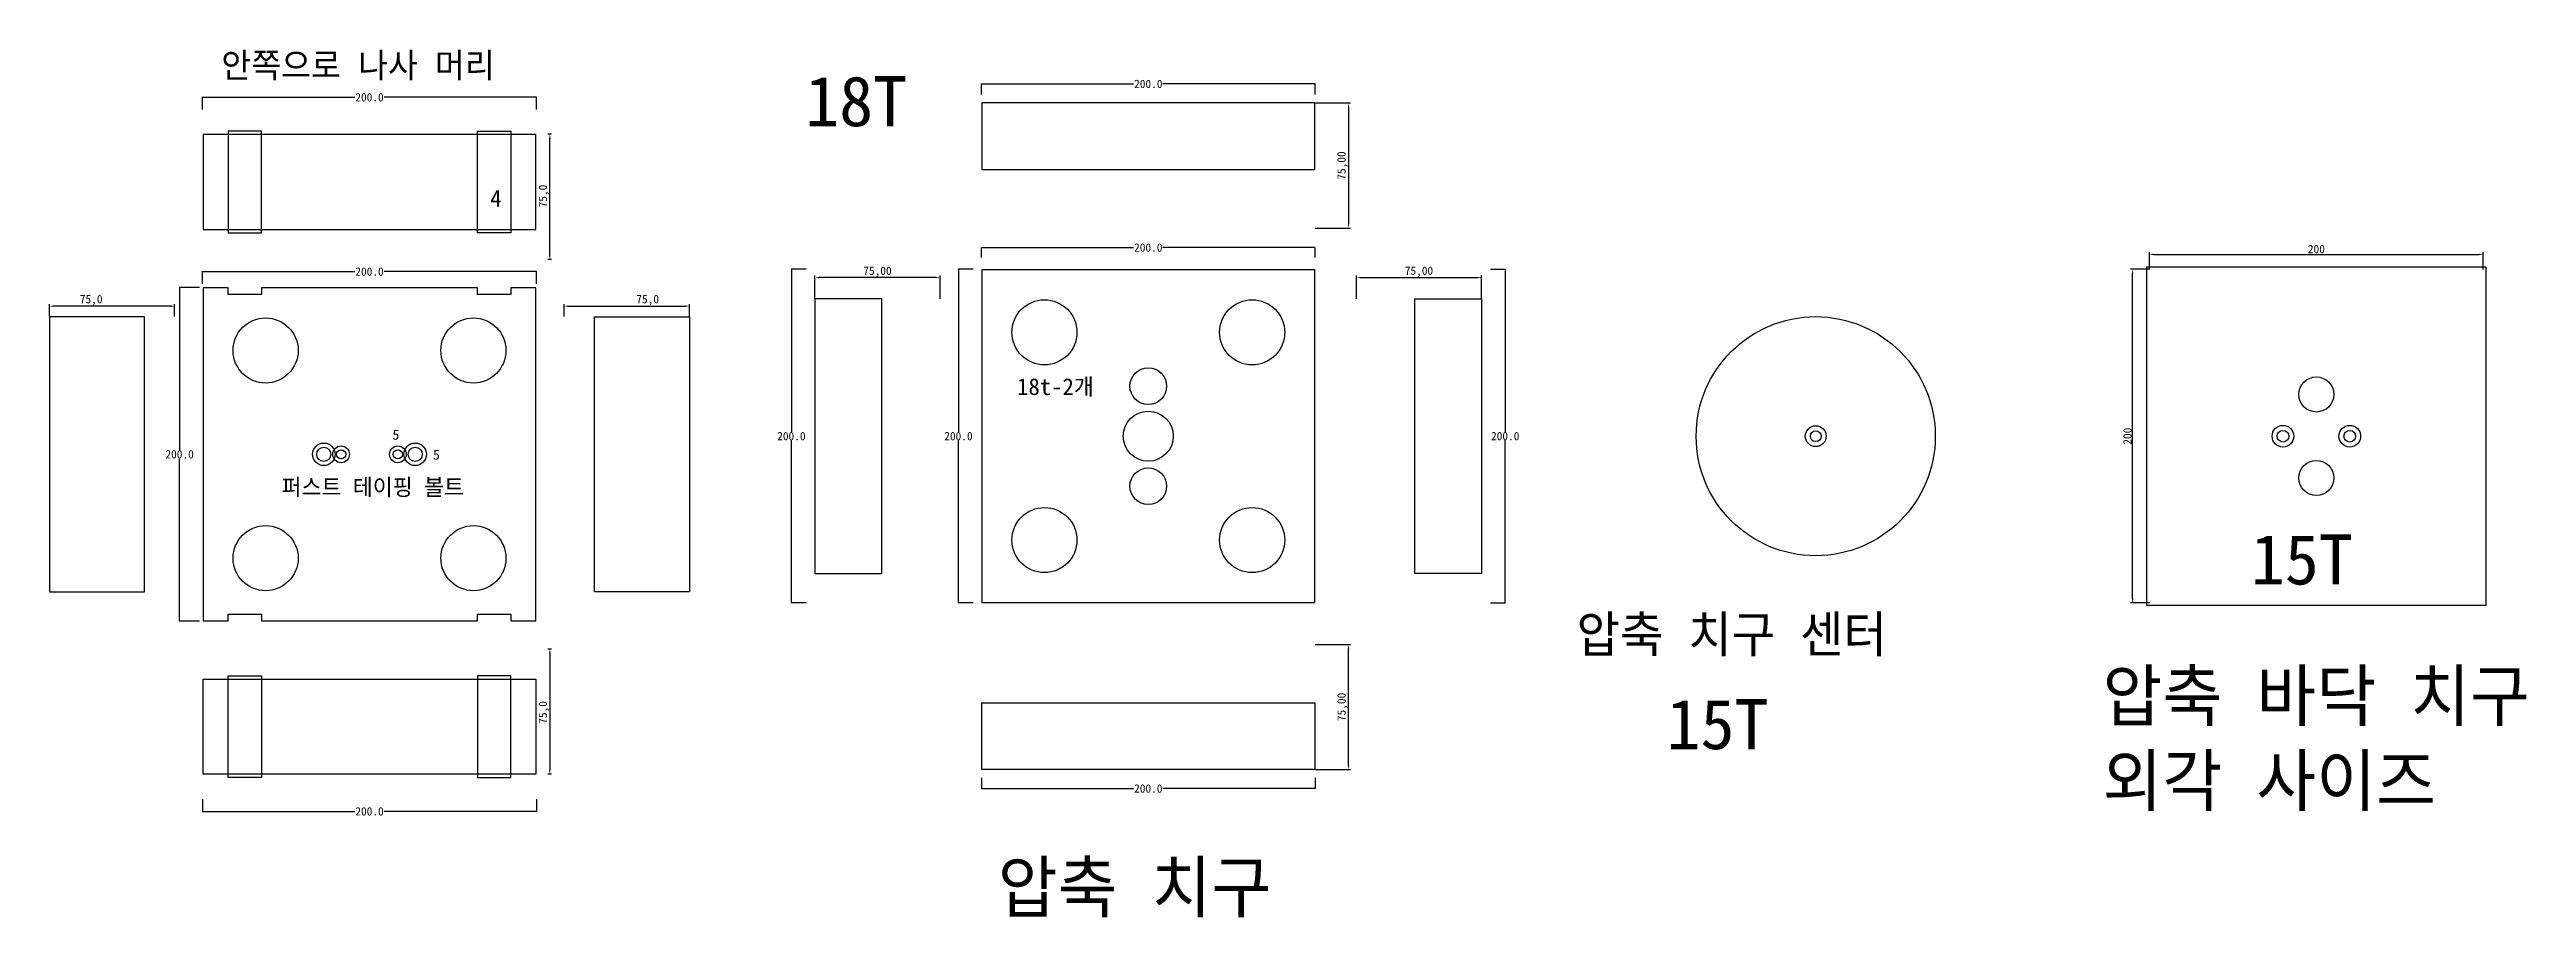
# Model space of a CAD drawing. Header units: millimetres. Extents: x 324 to 1808, y 295 to 815.
import ezdxf

# ---------------------------------------------------------------- set-up
doc = ezdxf.new("R2010")
doc.units = ezdxf.units.MM
for name, color, linetype in [('TEXT', 7, 'Continuous'), ('볼트 구멍', 7, 'Continuous'), ('치구', 7, 'Continuous'), ('치수', 7, 'Continuous')]:
    doc.layers.add(name, color=color, linetype=linetype)
doc.dimstyles.new('ISO-25', dxfattribs={"dimtxt": 2.5, "dimasz": 2.5, "dimexe": 1.25, "dimexo": 0.625, "dimtad": 1, "dimtxsty": 'Standard', "dimcen": 2.5, "dimadec": 0, "dimazin": 0, "dimtfac": 1, "dimtmove": 0, "dimatfit": 3, "dimfxl": 0, "dimarcsym": 0})
doc.dimstyles.get("Standard").update_dxf_attribs({"dimtxt": 7, "dimasz": 0.18, "dimexe": 0.18, "dimexo": 0.0625, "dimgap": 0.09, "dimtad": 0, "dimtih": 1, "dimtoh": 1, "dimdec": 1, "dimzin": 0, "dimdsep": 46, "dimtxsty": 'Standard', "dimcen": 0.09, "dimadec": 0, "dimazin": 0, "dimtfac": 1, "dimtdec": 1, "dimtofl": 0, "dimtmove": 0, "dimatfit": 3, "dimfxl": 0, "dimtolj": 1, "dimtzin": 0, "dimarcsym": 0})

# ---------------------------------------------------------------- blocks, each defined once
blk = doc.blocks.new('*D14')
at = {"layer": 'Defpoints', "color": 0}
for p in [(1182, 678.3), (1107, 665), (1182, 665)]:
    blk.add_point(p, dxfattribs=at)
at = {"layer": '치수', "color": 0, "lineweight": -2}
for p, q in [((1107, 665.6), (1107, 679.5)), ((1109.5, 678.3), (1179.5, 678.3)), ((1182, 665.6), (1182, 679.5))]:
    blk.add_line(p, q, dxfattribs=at)
at = {"layer": '치수', "color": 0}
for points in [[(1109.5, 678.7), (1109.5, 677.9), (1107, 678.3)], [(1179.5, 678.7), (1179.5, 677.9), (1182, 678.3)]]:
    blk.add_solid(points, dxfattribs=at)
at = {"layer": '치수', "color": 0, "insert": (1144.5, 681.8), "char_height": 5, "attachment_point": 5}
blk.add_mtext('75,00', dxfattribs=at)
blk = doc.blocks.new('*D15')
at = {"layer": 'Defpoints', "color": 0}
for p in [(877.4, 683.3), (868.5, 483.3), (877.4, 483.3)]:
    blk.add_point(p, dxfattribs=at)
at = {"layer": '치수', "color": 0, "lineweight": -2}
for p, q in [((877.3, 683.3), (868.3, 683.3)), ((868.5, 683.1), (868.5, 585.9)), ((868.5, 483.5), (868.5, 580.7)), ((877.3, 483.3), (868.3, 483.3))]:
    blk.add_line(p, q, dxfattribs=at)
at = {"layer": '치수', "color": 0}
for points in [[(868.5, 683.1), (868.5, 683.1), (868.5, 683.3)], [(868.5, 483.5), (868.5, 483.5), (868.5, 483.3)]]:
    blk.add_solid(points, dxfattribs=at)
at = {"layer": '치수', "color": 0, "insert": (868.5, 583.3), "char_height": 5, "attachment_point": 5}
blk.add_mtext('\\A1;200.0', dxfattribs=at)
blk = doc.blocks.new('*D16')
at = {"layer": 'Defpoints', "color": 0}
for p in [(777.3, 683.3), (768.4, 483.3), (777.3, 483.3)]:
    blk.add_point(p, dxfattribs=at)
at = {"layer": '치수', "color": 0, "lineweight": -2}
for p, q in [((777.2, 683.3), (768.2, 683.3)), ((768.4, 683.1), (768.4, 585.9)), ((768.4, 483.5), (768.4, 580.7)), ((777.2, 483.3), (768.2, 483.3))]:
    blk.add_line(p, q, dxfattribs=at)
at = {"layer": '치수', "color": 0}
for points in [[(768.3, 683.1), (768.4, 683.1), (768.4, 683.3)], [(768.3, 483.5), (768.4, 483.5), (768.4, 483.3)]]:
    blk.add_solid(points, dxfattribs=at)
at = {"layer": '치수', "color": 0, "insert": (768.4, 583.3), "char_height": 5, "attachment_point": 5}
blk.add_mtext('\\A1;200.0', dxfattribs=at)
blk = doc.blocks.new('*D17')
at = {"layer": 'Defpoints', "color": 0}
for p in [(882.3, 378.5), (1082.3, 378.5), (1082.3, 372.1)]:
    blk.add_point(p, dxfattribs=at)
at = {"layer": '치수', "color": 0, "lineweight": -2}
for p, q in [((882.3, 378.5), (882.3, 371.9)), ((882.5, 372.1), (973.5, 372.1)), ((1082.1, 372.1), (991.1, 372.1)), ((1082.3, 378.5), (1082.3, 371.9))]:
    blk.add_line(p, q, dxfattribs=at)
at = {"layer": '치수', "color": 0}
for points in [[(882.5, 372.1), (882.5, 372.1), (882.3, 372.1)], [(1082.1, 372.1), (1082.1, 372.1), (1082.3, 372.1)]]:
    blk.add_solid(points, dxfattribs=at)
at = {"layer": '치수', "color": 0, "insert": (982.3, 372.1), "char_height": 5, "attachment_point": 5}
blk.add_mtext('\\A1;200.0', dxfattribs=at)
blk = doc.blocks.new('*D18')
at = {"layer": 'Defpoints', "color": 0}
for p in [(1081.8, 458.5), (1102.3, 458.5), (1081.9, 383.5)]:
    blk.add_point(p, dxfattribs=at)
at = {"layer": '치수', "color": 0, "lineweight": -2}
for p, q in [((1082.4, 458.5), (1103.5, 458.5)), ((1102.3, 386), (1102.3, 456)), ((1082.6, 383.5), (1103.5, 383.5))]:
    blk.add_line(p, q, dxfattribs=at)
at = {"layer": '치수', "color": 0}
for points in [[(1101.9, 456), (1102.7, 456), (1102.3, 458.5)], [(1101.9, 386), (1102.7, 386), (1102.3, 383.5)]]:
    blk.add_solid(points, dxfattribs=at)
at = {"layer": '치수', "color": 0, "insert": (1098.7, 421), "char_height": 5, "attachment_point": 5, "rotation": 90}
blk.add_mtext('75,00', dxfattribs=at)
blk = doc.blocks.new('*D19')
at = {"layer": 'Defpoints', "color": 0}
for p in [(882.3, 788), (1082.3, 794.4), (1082.3, 788)]:
    blk.add_point(p, dxfattribs=at)
at = {"layer": '치수', "color": 0, "lineweight": -2}
for p, q in [((882.3, 788.1), (882.3, 794.6)), ((882.5, 794.4), (973.5, 794.4)), ((1082.1, 794.4), (991.1, 794.4)), ((1082.3, 788.1), (1082.3, 794.6))]:
    blk.add_line(p, q, dxfattribs=at)
at = {"layer": '치수', "color": 0}
for points in [[(882.5, 794.5), (882.5, 794.4), (882.3, 794.4)], [(1082.1, 794.5), (1082.1, 794.4), (1082.3, 794.4)]]:
    blk.add_solid(points, dxfattribs=at)
at = {"layer": '치수', "color": 0, "insert": (982.3, 794.4), "char_height": 5, "attachment_point": 5}
blk.add_mtext('\\A1;200.0', dxfattribs=at)
blk = doc.blocks.new('*D20')
at = {"layer": 'Defpoints', "color": 0}
for p in [(882.3, 690.4), (1082.3, 696.3), (1082.3, 690.4)]:
    blk.add_point(p, dxfattribs=at)
at = {"layer": '치수', "color": 0, "lineweight": -2}
for p, q in [((882.3, 690.4), (882.3, 696.4)), ((882.5, 696.3), (973.5, 696.3)), ((1082.1, 696.3), (991.1, 696.3)), ((1082.3, 690.4), (1082.3, 696.4))]:
    blk.add_line(p, q, dxfattribs=at)
at = {"layer": '치수', "color": 0}
for points in [[(882.5, 696.3), (882.5, 696.2), (882.3, 696.3)], [(1082.1, 696.3), (1082.1, 696.2), (1082.3, 696.3)]]:
    blk.add_solid(points, dxfattribs=at)
at = {"layer": '치수', "color": 0, "insert": (982.3, 696.3), "char_height": 5, "attachment_point": 5}
blk.add_mtext('\\A1;200.0', dxfattribs=at)
blk = doc.blocks.new('*D21')
at = {"layer": 'Defpoints', "color": 0}
for p in [(782.5, 678.3), (782.5, 665), (857.5, 665)]:
    blk.add_point(p, dxfattribs=at)
at = {"layer": '치수', "color": 0, "lineweight": -2}
for p, q in [((782.5, 665.6), (782.5, 679.5)), ((855, 678.3), (785, 678.3)), ((857.5, 665.6), (857.5, 679.5))]:
    blk.add_line(p, q, dxfattribs=at)
at = {"layer": '치수', "color": 0}
for points in [[(785, 678.7), (785, 677.9), (782.5, 678.3)], [(855, 678.7), (855, 677.9), (857.5, 678.3)]]:
    blk.add_solid(points, dxfattribs=at)
at = {"layer": '치수', "color": 0, "insert": (820, 681.8), "char_height": 5, "attachment_point": 5}
blk.add_mtext('75,00', dxfattribs=at)
blk = doc.blocks.new('*D22')
at = {"layer": 'Defpoints', "color": 0}
for p in [(1081.9, 783), (1081.8, 708), (1102.3, 708)]:
    blk.add_point(p, dxfattribs=at)
at = {"layer": '치수', "color": 0, "lineweight": -2}
for p, q in [((1082.6, 783), (1103.5, 783)), ((1102.3, 780.5), (1102.3, 710.5)), ((1082.4, 708), (1103.5, 708))]:
    blk.add_line(p, q, dxfattribs=at)
at = {"layer": '치수', "color": 0}
for points in [[(1101.9, 780.5), (1102.7, 780.5), (1102.3, 783)], [(1101.9, 710.5), (1102.7, 710.5), (1102.3, 708)]]:
    blk.add_solid(points, dxfattribs=at)
at = {"layer": '치수', "color": 0, "insert": (1098.7, 745.5), "char_height": 5, "attachment_point": 5, "rotation": 90}
blk.add_mtext('75,00', dxfattribs=at)
blk = doc.blocks.new('*D23')
at = {"layer": 'Defpoints', "color": 0}
for p in [(1572.2, 683.3), (1583, 683.3), (1583, 483.3)]:
    blk.add_point(p, dxfattribs=at)
at = {"layer": '치수', "color": 0, "lineweight": -2}
for p, q in [((1582.4, 683.3), (1571, 683.3)), ((1572.2, 485.8), (1572.2, 680.8)), ((1582.4, 483.3), (1571, 483.3))]:
    blk.add_line(p, q, dxfattribs=at)
at = {"layer": '치수', "color": 0}
for points in [[(1571.8, 680.8), (1572.6, 680.8), (1572.2, 683.3)], [(1571.8, 485.8), (1572.6, 485.8), (1572.2, 483.3)]]:
    blk.add_solid(points, dxfattribs=at)
at = {"layer": '치수', "color": 0, "insert": (1569.1, 583.3), "char_height": 5, "attachment_point": 5, "rotation": 90}
blk.add_mtext('200', dxfattribs=at)
blk = doc.blocks.new('*D24')
at = {"layer": 'Defpoints', "color": 0}
for p in [(1187.3, 683.3), (1187.3, 483.3), (1196.2, 483.3)]:
    blk.add_point(p, dxfattribs=at)
at = {"layer": '치수', "color": 0, "lineweight": -2}
for p, q in [((1187.4, 683.3), (1196.4, 683.3)), ((1196.2, 683.1), (1196.2, 585.9)), ((1196.2, 483.5), (1196.2, 580.7)), ((1187.4, 483.3), (1196.4, 483.3))]:
    blk.add_line(p, q, dxfattribs=at)
at = {"layer": '치수', "color": 0}
for points in [[(1196.2, 683.1), (1196.3, 683.1), (1196.2, 683.3)], [(1196.2, 483.5), (1196.3, 483.5), (1196.2, 483.3)]]:
    blk.add_solid(points, dxfattribs=at)
at = {"layer": '치수', "color": 0, "insert": (1196.2, 583.3), "char_height": 5, "attachment_point": 5}
blk.add_mtext('\\A1;200.0', dxfattribs=at)
blk = doc.blocks.new('*D25')
at = {"layer": 'Defpoints', "color": 0}
for p in [(1782.3, 692.2), (1582.3, 682.6), (1782.3, 682.6)]:
    blk.add_point(p, dxfattribs=at)
at = {"layer": '치수', "color": 0, "lineweight": -2}
for p, q in [((1582.3, 683.2), (1582.3, 693.5)), ((1584.8, 692.2), (1779.8, 692.2)), ((1782.3, 683.2), (1782.3, 693.5))]:
    blk.add_line(p, q, dxfattribs=at)
at = {"layer": '치수', "color": 0}
for points in [[(1584.8, 692.7), (1584.8, 691.8), (1582.3, 692.2)], [(1779.8, 692.7), (1779.8, 691.8), (1782.3, 692.2)]]:
    blk.add_solid(points, dxfattribs=at)
at = {"layer": '치수', "color": 0, "insert": (1682.3, 695.4), "char_height": 5, "attachment_point": 5}
blk.add_mtext('200', dxfattribs=at)
blk = doc.blocks.new('*D35')
at = {"layer": 'Defpoints', "color": 0}
for p in [(413.9, 672.4), (401.8, 472.4), (413.9, 472.4)]:
    blk.add_point(p, dxfattribs=at)
at = {"layer": '치수', "color": 0, "lineweight": -2}
for p, q in [((413.8, 672.4), (401.6, 672.4)), ((401.8, 672.2), (401.8, 575)), ((401.8, 472.6), (401.8, 569.8)), ((413.8, 472.4), (401.6, 472.4))]:
    blk.add_line(p, q, dxfattribs=at)
at = {"layer": '치수', "color": 0}
for points in [[(401.8, 672.2), (401.8, 672.2), (401.8, 672.4)], [(401.8, 472.6), (401.8, 472.6), (401.8, 472.4)]]:
    blk.add_solid(points, dxfattribs=at)
at = {"layer": '치수', "color": 0, "insert": (401.8, 572.4), "char_height": 5, "attachment_point": 5}
blk.add_mtext('\\A1;200.0', dxfattribs=at)
blk = doc.blocks.new('*D36')
at = {"layer": 'Defpoints', "color": 0}
for p in [(415.6, 365.8), (615.6, 365.8), (615.6, 358.4)]:
    blk.add_point(p, dxfattribs=at)
at = {"layer": '치수', "color": 0, "lineweight": -2}
for p, q in [((415.6, 365.7), (415.6, 358.2)), ((415.8, 358.4), (506.8, 358.4)), ((615.4, 358.4), (524.4, 358.4)), ((615.6, 365.7), (615.6, 358.2))]:
    blk.add_line(p, q, dxfattribs=at)
at = {"layer": '치수', "color": 0}
for points in [[(415.8, 358.4), (415.8, 358.4), (415.6, 358.4)], [(615.4, 358.4), (615.4, 358.4), (615.6, 358.4)]]:
    blk.add_solid(points, dxfattribs=at)
at = {"layer": '치수', "color": 0, "insert": (515.6, 358.4), "char_height": 5, "attachment_point": 5}
blk.add_mtext('\\A1;200.0', dxfattribs=at)
blk = doc.blocks.new('*D37')
at = {"layer": 'Defpoints', "color": 0}
for p in [(625.3, 455.7), (623.7, 380.7), (625.3, 380.7)]:
    blk.add_point(p, dxfattribs=at)
at = {"layer": '치수', "color": 0, "lineweight": -2}
for p, q in [((624.6, 455.7), (622.4, 455.7)), ((623.7, 453.2), (623.7, 383.2)), ((624.6, 380.7), (622.4, 380.7))]:
    blk.add_line(p, q, dxfattribs=at)
at = {"layer": '치수', "color": 0}
for points in [[(623.2, 453.2), (624.1, 453.2), (623.7, 455.7)], [(623.2, 383.2), (624.1, 383.2), (623.7, 380.7)]]:
    blk.add_solid(points, dxfattribs=at)
at = {"layer": '치수', "color": 0, "insert": (620.1, 417.7), "char_height": 5, "attachment_point": 5, "rotation": 90}
blk.add_mtext('75,0', dxfattribs=at)
blk = doc.blocks.new('*D38')
at = {"layer": 'Defpoints', "color": 0}
for p in [(415.6, 779), (615.6, 786.4), (615.6, 779)]:
    blk.add_point(p, dxfattribs=at)
at = {"layer": '치수', "color": 0, "lineweight": -2}
for p, q in [((415.6, 779.1), (415.6, 786.6)), ((415.8, 786.4), (506.8, 786.4)), ((615.4, 786.4), (524.4, 786.4)), ((615.6, 779.1), (615.6, 786.6))]:
    blk.add_line(p, q, dxfattribs=at)
at = {"layer": '치수', "color": 0}
for points in [[(415.8, 786.4), (415.8, 786.4), (415.6, 786.4)], [(615.4, 786.4), (615.4, 786.4), (615.6, 786.4)]]:
    blk.add_solid(points, dxfattribs=at)
at = {"layer": '치수', "color": 0, "insert": (515.6, 786.4), "char_height": 5, "attachment_point": 5}
blk.add_mtext('\\A1;200.0', dxfattribs=at)
blk = doc.blocks.new('*D39')
at = {"layer": 'Defpoints', "color": 0}
for p in [(415.6, 674.5), (615.6, 681.9), (615.6, 674.5)]:
    blk.add_point(p, dxfattribs=at)
at = {"layer": '치수', "color": 0, "lineweight": -2}
for p, q in [((415.6, 674.5), (415.6, 682.1)), ((415.8, 681.9), (506.8, 681.9)), ((615.4, 681.9), (524.4, 681.9)), ((615.6, 674.5), (615.6, 682.1))]:
    blk.add_line(p, q, dxfattribs=at)
at = {"layer": '치수', "color": 0}
for points in [[(415.8, 681.9), (415.8, 681.8), (415.6, 681.9)], [(615.4, 681.9), (615.4, 681.8), (615.6, 681.9)]]:
    blk.add_solid(points, dxfattribs=at)
at = {"layer": '치수', "color": 0, "insert": (515.6, 681.9), "char_height": 5, "attachment_point": 5}
blk.add_mtext('\\A1;200.0', dxfattribs=at)
blk = doc.blocks.new('*D40')
at = {"layer": 'Defpoints', "color": 0}
for p in [(323.8, 661.2), (323.8, 654.5), (398.8, 654.5)]:
    blk.add_point(p, dxfattribs=at)
at = {"layer": '치수', "color": 0, "lineweight": -2}
for p, q in [((323.8, 655.1), (323.8, 662.5)), ((396.3, 661.2), (326.3, 661.2)), ((398.8, 655.1), (398.8, 662.5))]:
    blk.add_line(p, q, dxfattribs=at)
at = {"layer": '치수', "color": 0}
for points in [[(326.3, 661.7), (326.3, 660.8), (323.8, 661.2)], [(396.3, 661.7), (396.3, 660.8), (398.8, 661.2)]]:
    blk.add_solid(points, dxfattribs=at)
at = {"layer": '치수', "color": 0, "insert": (348.8, 664.8), "char_height": 5, "attachment_point": 5}
blk.add_mtext('75,0', dxfattribs=at)
blk = doc.blocks.new('*D41')
at = {"layer": 'Defpoints', "color": 0}
for p in [(623.7, 764.2), (625.3, 764.2), (625.3, 689.2)]:
    blk.add_point(p, dxfattribs=at)
at = {"layer": '치수', "color": 0, "lineweight": -2}
for p, q in [((624.6, 764.2), (622.4, 764.2)), ((623.7, 691.7), (623.7, 761.7)), ((624.6, 689.2), (622.4, 689.2))]:
    blk.add_line(p, q, dxfattribs=at)
at = {"layer": '치수', "color": 0}
for points in [[(623.2, 761.7), (624.1, 761.7), (623.7, 764.2)], [(623.2, 691.7), (624.1, 691.7), (623.7, 689.2)]]:
    blk.add_solid(points, dxfattribs=at)
at = {"layer": '치수', "color": 0, "insert": (620.1, 727.2), "char_height": 5, "attachment_point": 5, "rotation": 90}
blk.add_mtext('75,0', dxfattribs=at)
blk = doc.blocks.new('*D42')
at = {"layer": 'Defpoints', "color": 0}
for p in [(632.3, 654.5), (707.3, 661.2), (707.3, 654.5)]:
    blk.add_point(p, dxfattribs=at)
at = {"layer": '치수', "color": 0, "lineweight": -2}
for p, q in [((632.3, 655.1), (632.3, 662.5)), ((634.8, 661.2), (704.8, 661.2)), ((707.3, 655.1), (707.3, 662.5))]:
    blk.add_line(p, q, dxfattribs=at)
at = {"layer": '치수', "color": 0}
for points in [[(634.8, 661.7), (634.8, 660.8), (632.3, 661.2)], [(704.8, 661.7), (704.8, 660.8), (707.3, 661.2)]]:
    blk.add_solid(points, dxfattribs=at)
at = {"layer": '치수', "color": 0, "insert": (682.3, 664.8), "char_height": 5, "attachment_point": 5}
blk.add_mtext('75,0', dxfattribs=at)

msp = doc.modelspace()

# ---------------------------------------------------------------- linework, layer by layer
at = {"layer": '볼트 구멍', "color": 3}
for centre, radius in [((982.296, 613.277), 11), ((1682.296, 608.277), 10.5), ((982.296, 583.277), 15), ((1382.296, 583.277), 3.25), ((1662.296, 583.277), 3.5), ((1702.296, 583.277), 3.5), ((488.19, 572.408), 4.25), ((542.99, 572.408), 4.25), ((982.296, 553.277), 11), ((1682.296, 558.277), 10.5)]:
    msp.add_circle(centre, radius, dxfattribs=at)
at = {"layer": '볼트 구멍', "color": 1}
for centre, radius in [((488.19, 572.408), 6.75), ((542.99, 572.408), 6.75), ((498.59, 572.408), 5), ((532.59, 572.408), 5)]:
    msp.add_circle(centre, radius, dxfattribs=at)
at = {"layer": '볼트 구멍', "color": 6}
for centre, radius in [((1382.296, 583.277), 6.25), ((1662.296, 583.277), 6.5), ((1702.296, 583.277), 6.5)]:
    msp.add_circle(centre, radius, dxfattribs=at)
at = {"layer": '볼트 구멍', "color": 2}
for centre in [(498.59, 572.408), (532.59, 572.408)]:
    msp.add_circle(centre, 2.75, dxfattribs=at)
at = {"layer": '치구'}
for points in [[(882.546, 743.027), (1082.046, 743.027), (1082.046, 783.027), (882.546, 783.027)], [(415.84, 707.158), (615.34, 707.158), (615.34, 764.158), (415.84, 764.158)], [(882.546, 683.027), (882.546, 483.527), (1082.046, 483.527), (1082.046, 683.027)], [(1580.796, 684.777), (1783.796, 684.777), (1783.796, 481.777), (1580.796, 481.777)], [(415.84, 472.658), (430.84, 472.658), (430.84, 476.658), (450.84, 476.658), (450.84, 472.658), (580.34, 472.658), (580.34, 476.658), (600.34, 476.658), (600.34, 472.658), (615.34, 472.658), (615.34, 672.158), (600.34, 672.158), (600.34, 668.158), (580.34, 668.158), (580.34, 672.158), (450.84, 672.158), (450.84, 668.158), (430.84, 668.158), (430.84, 672.158), (415.84, 672.158)], [(380.84, 654.758), (323.84, 654.758), (323.84, 490.058), (380.84, 490.058)], [(650.34, 654.758), (707.34, 654.758), (707.34, 490.058), (650.34, 490.058)], [(822.546, 665.627), (782.546, 665.627), (782.546, 500.927), (822.546, 500.927)], [(1142.046, 665.627), (1182.046, 665.627), (1182.046, 500.927), (1142.046, 500.927)], [(415.84, 437.658), (615.34, 437.658), (615.34, 380.658), (415.84, 380.658)], [(882.546, 423.527), (1082.046, 423.527), (1082.046, 383.527), (882.546, 383.527)]]:
    msp.add_lwpolyline(points, close=True, dxfattribs=at)
at = {"layer": '치구', "color": 1}
for points in [[(430.84, 705.158), (450.84, 705.158), (450.84, 766.155), (430.84, 766.155)], [(600.34, 705.158), (580.34, 705.158), (580.34, 766.155), (600.34, 766.155)], [(430.84, 439.658), (450.84, 439.658), (450.84, 378.66), (430.84, 378.66)], [(600.34, 439.658), (580.34, 439.658), (580.34, 378.66), (600.34, 378.66)]]:
    msp.add_lwpolyline(points, close=True, dxfattribs=at)
at = {"layer": '치구'}
for centre, radius in [((453.34, 634.658), 19.5), ((577.84, 634.658), 19.5), ((1382.296, 583.277), 71.65), ((453.34, 510.158), 19.5), ((577.84, 510.158), 19.5)]:
    msp.add_circle(centre, radius, dxfattribs=at)
at = {"layer": '치구', "color": 0}
for centre in [(920.046, 645.527), (1044.546, 645.527), (920.046, 521.027), (1044.546, 521.027)]:
    msp.add_circle(centre, 19.5, dxfattribs=at)

# ---------------------------------------------------------------- texts
at = {"layer": 'TEXT', "color": 1}
for s, height, p in [('안쪽으로 나사 머리', 15, (426.783, 798.105)), ('18T', 30, (776.642, 769.081)), ('4', 10, (587.96, 720.846)), ('18t-2개', 10, (903.679, 607.967)), ('5', 6, (529.385, 581.17)), ('5', 6, (553.662, 569.197)), ('15T', 30, (1642.99, 494.413)), ('압축 치구 센터', 21.7918, (1238.92, 453.7)), ('압축 바닥 치구', 30, (1554.172, 412.74)), ('15T', 30, (1292.827, 395.682)), ('외각 사이즈', 30, (1554.172, 361.89)), ('압축 치구', 30, (892.097, 298.053))]:
    msp.add_text(s, height=height, dxfattribs=at).set_placement(p)
at = {"layer": 'TEXT', "color": 6}
msp.add_text('퍼스트 테이핑 볼트', height=10, dxfattribs=at).set_placement((462.897, 547.803))

# ---------------------------------------------------------------- dimensions: what is measured, and where the dimension line sits
at = {"layer": '치수', "color": 4}
for base, p1, p2, dimstyle, override, picture, middle in [((615.59, 786.416), (415.59, 779.018), (615.59, 779.018), 'Standard', {"dimtxt": 5}, '*D38', (515.59, 786.416)), ((1082.296, 696.267), (882.296, 690.384), (1082.296, 690.384), 'Standard', {"dimtxt": 5}, '*D20', (982.296, 696.267)), ((1782.296, 692.25), (1582.296, 682.577), (1782.296, 682.577), 'ISO-25', {"dimtxt": 5}, '*D25', (1682.296, 695.375)), ((615.59, 681.88), (415.59, 674.483), (615.59, 674.483), 'Standard', {"dimtxt": 5}, '*D39', (515.59, 681.88)), ((782.546, 678.278), (857.546, 664.977), (782.546, 664.977), 'ISO-25', {"dimtxt": 5, "dimzin": 0}, '*D21', (820.046, 681.82)), ((615.59, 358.4), (415.59, 365.797), (615.59, 365.797), 'Standard', {"dimtxt": 5}, '*D36', (515.59, 358.4))]:
    dim = msp.add_linear_dim(base=base, p1=p1, p2=p2, dimstyle=dimstyle, override=override, dxfattribs=at)
    dim.commit()
    dim.dimension.update_dxf_attribs({"geometry": picture, "text_midpoint": middle})
for base, p1, p2, dimstyle, override, picture, middle in [((1082.296, 794.438), (882.296, 788.04), (1082.296, 788.04), 'Standard', {"dimtxt": 5}, '*D19', (982.296, 794.438)), ((707.34, 661.235), (632.34, 654.458), (707.34, 654.458), 'ISO-25', {"dimtxt": 5, "dimdec": 1, "dimzin": 0, "dimtdec": 1}, '*D42', (682.34, 661.235)), ((1082.296, 372.116), (882.296, 378.514), (1082.296, 378.514), 'Standard', {"dimtxt": 5}, '*D17', (982.296, 372.116))]:
    dim = msp.add_linear_dim(base=base, p1=p1, p2=p2, dimstyle=dimstyle, override=override, dxfattribs=at)
    dim.commit()
    dim.dimension.update_dxf_attribs({"geometry": picture, "text_midpoint": middle, "dimtype": 160})
for base, p1, p2, angle, dimstyle, override, picture, middle in [((1102.273, 708.027), (1081.946, 783.027), (1081.796, 708.027), 90, 'ISO-25', {"dimtxt": 5, "dimzin": 0}, '*D22', (1098.732, 745.527)), ((768.35, 483.277), (777.255, 683.277), (777.255, 483.277), 90, 'Standard', {"dimtxt": 5}, '*D16', (768.35, 583.277)), ((868.5, 483.277), (877.405, 683.277), (877.405, 483.277), 90, 'Standard', {"dimtxt": 5}, '*D15', (868.5, 583.277)), ((1182.046, 678.278), (1107.046, 664.977), (1182.046, 664.977), 180, 'ISO-25', {"dimtxt": 5, "dimzin": 0}, '*D14', (1144.546, 681.82)), ((1196.242, 483.277), (1187.338, 683.277), (1187.338, 483.277), 90, 'Standard', {"dimtxt": 5}, '*D24', (1196.242, 583.277)), ((1572.209, 683.277), (1582.996, 483.277), (1582.996, 683.277), 90, 'ISO-25', {"dimtxt": 5}, '*D23', (1569.084, 583.277)), ((401.811, 472.408), (413.88, 672.408), (413.88, 472.408), 90, 'Standard', {"dimtxt": 5}, '*D35', (401.811, 572.408)), ((1102.273, 458.527), (1081.946, 383.527), (1081.796, 458.527), 270, 'ISO-25', {"dimtxt": 5, "dimzin": 0}, '*D18', (1098.732, 421.027))]:
    dim = msp.add_linear_dim(base=base, p1=p1, p2=p2, angle=angle, dimstyle=dimstyle, override=override, dxfattribs=at)
    dim.commit()
    dim.dimension.update_dxf_attribs({"geometry": picture, "text_midpoint": middle})
for base, p1, p2, angle, picture, middle in [((623.658, 764.158), (625.27, 689.158), (625.27, 764.158), 90, '*D41', (623.658, 727.158)), ((323.84, 661.235), (398.84, 654.458), (323.84, 654.458), 180, '*D40', (348.84, 661.235)), ((623.658, 380.658), (625.27, 455.658), (625.27, 380.658), 270, '*D37', (623.658, 417.658))]:
    dim = msp.add_linear_dim(base=base, p1=p1, p2=p2, angle=angle, dimstyle='ISO-25', override={"dimtxt": 5, "dimdec": 1, "dimzin": 0, "dimtdec": 1}, dxfattribs=at)
    dim.commit()
    dim.dimension.update_dxf_attribs({"geometry": picture, "text_midpoint": middle, "dimtype": 160})

doc.saveas('drawing.dxf')
